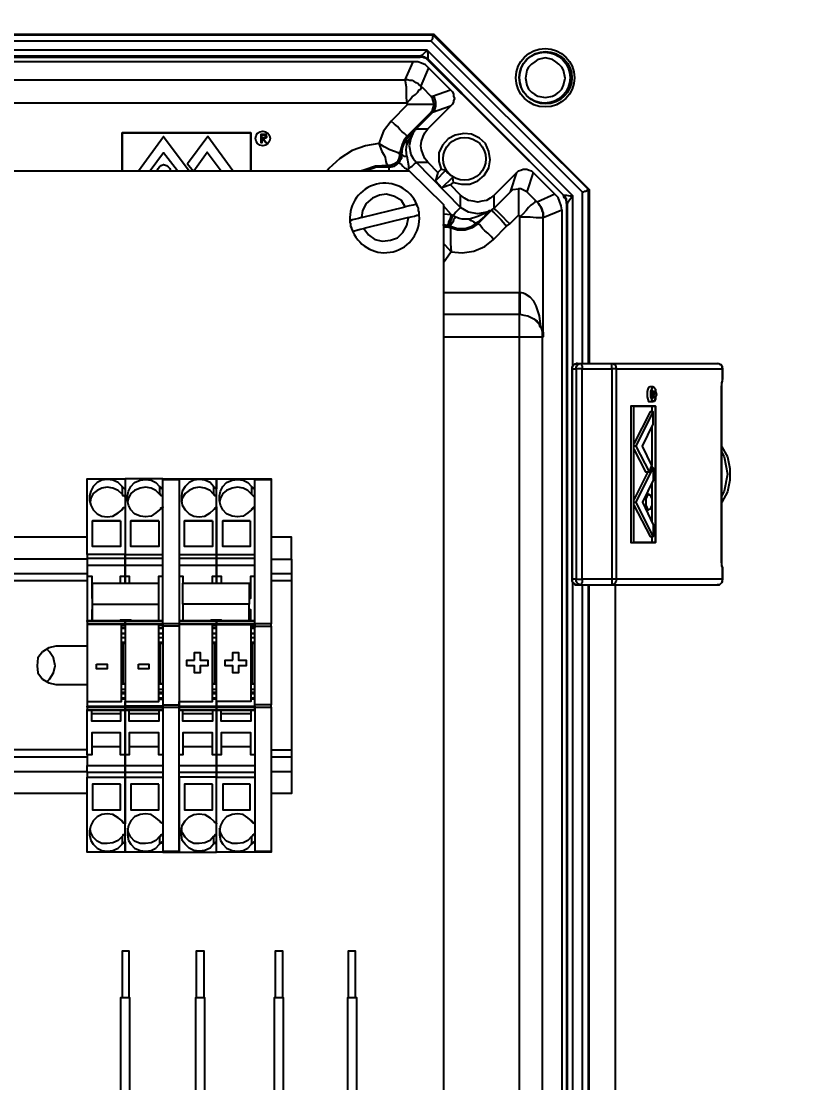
# Model space of a CAD drawing. Header units: feet. Extents: x -159 to 1687, y 0 to 1556.
# Drawn here: x 492.46 to 496.64, y 841.27 to 846.89 of the extents above; entities that cross this region are included whole.
import ezdxf
from ezdxf import colors
from ezdxf.entities.mleader import LeaderData, LeaderLine
from ezdxf.math import Vec2, Vec3

# ---------------------------------------------------------------- set-up
doc = ezdxf.new("R2010")
doc.units = ezdxf.units.FT
doc.header["$MEASUREMENT"] = 0
for name, color, linetype in [('9417_1-3$0$M25-UNISTRUT', 94, 'Continuous'), ('G-ANNO-TEXT', 1, 'Continuous'), ('PDF_Geometry', 7, 'Continuous')]:
    doc.layers.add(name, color=color, linetype=linetype)
doc.styles.add('NEI-A', font='arial.ttf')

# ---------------------------------------------------------------- blocks, each defined once
blk = doc.blocks.new('SITE DATA CONTROLLER')
at = {"layer": 'PDF_Geometry', "lineweight": 25}
for points in [[(2.2217, 0.8667), (2.2217, 1.0525), (2.0558, 1.2175), (0.3067, 1.2175), (0.3058, 1.2183), (0.14, 1.0525)], [(2.0567, 1.2183), (0.3058, 1.2183)], [(2.2225, 1.0525), (2.0567, 1.2183), (2.0558, 1.2175), (2.0558, 1.2167), (2.055, 1.2158), (2.055, 1.215), (2.055, 1.2142), (2.0542, 1.2125), (2.0533, 1.2117), (2.215, 1.05), (2.215, 0.8667)], [(2.215, -0.8658), (2.215, -1.0492), (2.0533, -1.2117), (0.3092, -1.2117), (0.1475, -1.0492), (0.1475, 1.05), (0.3092, 1.2117), (2.0533, 1.2117)], [(2.205, 0.8642), (2.205, 1.0458), (2.0492, 1.2017), (0.3133, 1.2017), (0.1575, 1.0458), (0.1575, -1.045)], [(2.05, 1.1908), (2.0483, 1.1925), (2.0458, 1.1933), (2.0442, 1.1942), (2.0417, 1.1942)], [(0.3367, 1.17), (2.0258, 1.17), (2.0342, 1.1892), (0.3283, 1.1892), (0.3367, 1.17), (0.3342, 1.17), (0.3317, 1.1692), (0.3292, 1.1692), (0.3275, 1.1683), (0.325, 1.1667), (0.3233, 1.1658), (0.3217, 1.1642), (0.32, 1.1633), (0.3117, 1.1825), (0.2883, 1.1592), (0.3075, 1.1525)], [(2.0508, 1.1825), (2.0475, 1.1858), (2.0433, 1.1875), (2.0392, 1.1892), (2.0342, 1.1892)], [(2.055, 1.1525), (2.0742, 1.1592), (2.0508, 1.1825), (2.0425, 1.1633)], [(2.0742, 1.1592), (2.0758, 1.1575), (2.0775, 1.155), (2.0775, 1.1525), (2.0783, 1.15), (2.0775, 1.1475), (2.0775, 1.1458), (2.0758, 1.1433), (2.0742, 1.1417), (2.055, 1.135), (2.0375, 1.1175), (2.0375, 1.1167), (2.0367, 1.1167), (2.0358, 1.1158), (2.0358, 1.115), (2.035, 1.115), (2.035, 1.1142), (2.0342, 1.1142), (2.0333, 1.1125), (2.0308, 1.1083), (2.0275, 1.1008)], [(2.0442, 1.1617), (2.0533, 1.1525)], [(2.0567, 1.1433), (2.055, 1.15), (2.0533, 1.1525), (2.055, 1.1525), (2.0567, 1.1508), (2.0575, 1.1483), (2.0583, 1.1458), (2.0583, 1.1433), (2.0583, 1.1417), (2.0575, 1.1392), (2.0567, 1.1367), (2.055, 1.135), (2.0533, 1.135), (2.055, 1.1375), (2.0567, 1.1433), (2.0525, 1.1433), (2.0475, 1.1433), (2.0417, 1.1433), (2.035, 1.1433), (2.0283, 1.1433), (2.0275, 1.145), (0.335, 1.145)], [(2.0283, 1.1433), (2.0108, 1.1258)], [(2.0375, 1.1175), (2.05, 1.1175), (2.0742, 1.1417)], [(2.0533, 1.135), (2.0275, 1.1092), (2.0275, 1.11), (2.0267, 1.1108), (2.025, 1.1125), (2.0225, 1.1142), (2.02, 1.1167), (2.0175, 1.12), (2.0142, 1.1225), (2.0108, 1.1258), (2.0025, 1.115), (1.9975, 1.1017), (2.0008, 1.0933), (2.0033, 1.0892), (2.0042, 1.0867), (2.005, 1.0825), (2.0058, 1.08), (2.0067, 1.0783), (2.0075, 1.0783), (2.01, 1.0783), (2.0125, 1.0792), (2.0142, 1.08), (2.0167, 1.0817), (2.0183, 1.0833), (2.0192, 1.0858), (2.02, 1.0883), (2.02, 1.0908), (2.02, 1.0883), (2.0192, 1.0858), (2.0183, 1.0833), (2.0167, 1.0817), (2.0142, 1.08), (2.0125, 1.0792), (2.01, 1.0783), (2.0075, 1.0783), (1.9942, 1.0775), (1.9817, 1.0733), (1.9792, 1.0725)], [(1.7233, 1.0725), (1.7233, 1.1133), (1.7233, 1.0725)], [(2.0358, 1.1158), (2.0292, 1.1092), (2.0275, 1.1092), (2.0242, 1.105), (2.0225, 1.1008), (2.02, 1.0917), (2.0192, 1.0917), (2.0183, 1.0917)], [(2.035, 1.115), (2.0317, 1.1075), (2.03, 1.0992), (2.0317, 1.09), (2.0342, 1.0858), (2.0375, 1.0817), (2.05, 1.0817), (2.0608, 1.0708), (2.0642, 1.0742), (2.0692, 1.0733), (2.0583, 1.0617)], [(2.05, 1.0817), (2.0467, 1.0858), (2.045, 1.09), (2.0433, 1.095), (2.0425, 1.0992), (2.0433, 1.1042), (2.045, 1.1092), (2.0467, 1.1133), (2.05, 1.1175)], [(2.0775, 1.06), (2.0858, 1.0583), (2.095, 1.0583), (2.1033, 1.0617), (2.11, 1.0675), (2.115, 1.0758), (2.1167, 1.0842), (2.115, 1.0933), (2.1117, 1.1017), (2.105, 1.1075), (2.0967, 1.1117), (2.0883, 1.1125), (2.0792, 1.1108), (2.0717, 1.1067), (2.0658, 1.1), (2.0617, 1.0917), (2.0617, 1.0825), (2.0642, 1.0742)], [(1.7408, 1.0725), (1.7675, 1.1092), (1.795, 1.0725)], [(1.8417, 1.0725), (1.815, 1.1092), (1.7933, 1.08), (1.7992, 1.0725)], [(2.02, 1.0908), (2.0183, 1.0917), (2.0142, 1.0933), (2.0092, 1.095), (2.0033, 1.0983), (1.9975, 1.1017), (1.9833, 1.0992), (1.9692, 1.0942), (1.9558, 1.0858), (1.9442, 1.075), (1.9425, 1.0725)], [(2.0275, 1.0883), (2.0267, 1.095), (2.0275, 1.1008), (2.0275, 1.1025), (2.0275, 1.1033), (2.0275, 1.105), (2.0275, 1.1058), (2.0275, 1.1067), (2.0283, 1.1075), (2.0283, 1.1083), (2.0292, 1.1092), (2.0267, 1.1058), (2.0242, 1.1017), (2.0225, 1.0967), (2.0217, 1.09), (2.0217, 1.0875), (2.0217, 1.0858), (2.02, 1.0833), (2.0192, 1.0817)], [(1.7825, 1.0725), (1.7675, 1.0917), (1.7533, 1.0725)], [(1.8, 1.0725), (1.8142, 1.0925), (1.8292, 1.0725)], [(2.02, 1.0917), (2.02, 1.0908), (2.0217, 1.09), (2.0225, 1.09), (2.0225, 1.0892), (2.0233, 1.0892), (2.0242, 1.0883), (2.025, 1.0883), (2.0258, 1.0883), (2.0275, 1.0883), (2.0292, 1.0783), (2.0292, 1.0758), (2.0292, 1.0742), (2.0283, 1.0733), (2.0292, 1.0725)], [(2.02, 1.0908), (2.02, 1.0908)], [(1.7608, 1.0725), (1.7617, 1.075), (1.7633, 1.0767), (1.765, 1.0783), (1.7675, 1.0792), (1.7708, 1.0783), (1.7725, 1.0767), (1.7742, 1.075), (1.775, 1.0725)], [(2.0075, 1.0783), (2.0083, 1.0767), (2.0108, 1.0767), (2.0142, 1.0775), (2.0167, 1.0792), (2.0192, 1.0817), (2.0192, 1.0808), (2.02, 1.0808), (2.0208, 1.08), (2.0217, 1.0792), (2.0233, 1.0775), (2.025, 1.0758), (2.0267, 1.075), (2.0283, 1.0733), (2.03, 1.075), (2.0317, 1.0767), (2.0333, 1.0775), (2.035, 1.0792), (2.0358, 1.08), (2.0367, 1.0808), (2.0375, 1.0817), (2.085, 1.0333), (2.085, 1.0467), (2.0742, 1.0575), (2.0775, 1.06), (2.0767, 1.0658)], [(2.0075, 1.0783), (2.0075, 1.0783)], [(2.0667, -0.5592), (2.0667, -1.0358), (2.03, -1.0717), (0.3325, -1.0717), (0.2967, -1.0358), (0.2967, 1.0367), (0.3325, 1.0725), (2.03, 1.0725), (2.0667, 1.0367), (2.0667, -0.16)], [(1.9817, 1.0725), (1.9833, 1.0725), (1.995, 1.0767), (2.0083, 1.0767), (2.0083, 1.0758), (2.0083, 1.075), (2.0083, 1.0733), (2.0075, 1.0725)], [(2.0283, 1.0733), (2.0275, 1.0725)], [(2.0283, 1.0733), (2.0283, 1.0733)], [(2.0608, 1.0708), (2.0583, 1.0617), (2.065, 1.0542), (2.0767, 1.0658), (2.0758, 1.0667), (2.0742, 1.0675), (2.0733, 1.0683), (2.0725, 1.0692), (2.0717, 1.07), (2.0708, 1.0708), (2.07, 1.0717), (2.0692, 1.0733)], [(2.1158, 1.03), (2.1108, 1.0242), (2.1033, 1.0175), (2.1033, 1.0158), (2.1183, 1.0308), (2.1208, 1.0325), (2.1383, 1.05), (2.145, 1.0708)], [(2.1383, 1.05), (2.1408, 1.0525), (2.1467, 1.0533), (2.1467, 1.0492), (2.1467, 1.0442), (2.1467, 1.0383), (2.1467, 1.0317), (2.1467, 1.025), (2.1375, 1.0158), (2.1342, 1.0192), (2.1308, 1.0225), (2.1283, 1.025), (2.1258, 1.0275), (2.1233, 1.03), (2.1217, 1.0317), (2.1208, 1.0325), (2.1208, 1.0467), (2.145, 1.0708), (2.1467, 1.0725), (2.1492, 1.0733), (2.1517, 1.0742), (2.1542, 1.0742), (2.1558, 1.0742), (2.1583, 1.0733), (2.1608, 1.0725), (2.1625, 1.0708), (2.1858, 1.0475), (2.1667, 1.0392), (2.1683, 1.0375), (2.1692, 1.0358), (2.1708, 1.0342), (2.1717, 1.0317), (2.1725, 1.0292), (2.1733, 1.0275), (2.1733, 1.025), (2.1733, 1.0225)], [(2.1625, 1.0708), (2.1558, 1.05), (2.1492, 1.0533), (2.1467, 1.0533)], [(2.0742, 1.0575), (2.065, 1.0542)], [(2.0292, 1.0225), (1.9817, 1.0108), (1.9867, 1.0042), (1.9933, 0.9992), (2.0017, 0.9975), (2.01, 0.9983), (2.0175, 1.0008), (2.0233, 1.0067), (2.0275, 1.0142), (2.0292, 1.0225), (2.0317, 1.0233), (2.0358, 1.0242), (2.0383, 1.025), (2.04, 1.025), (2.0408, 1.025), (2.0408, 1.0267), (2.0408, 1.0283), (2.04, 1.03), (2.04, 1.0317), (2.04, 1.0325), (2.0392, 1.0342), (2.0383, 1.0358), (2.0383, 1.0367), (2.0367, 1.0367), (2.0342, 1.0358), (2.03, 1.035), (2.0258, 1.0342), (2.0217, 1.0408), (2.0142, 1.045), (2.0058, 1.0475), (1.9983, 1.0467), (1.9908, 1.0433), (1.9842, 1.0375), (1.98, 1.03), (1.9792, 1.0225), (2.0258, 1.0342)], [(2.1208, 1.0467), (2.1167, 1.0433), (2.1125, 1.0408), (2.1075, 1.04), (2.1033, 1.0392), (2.0983, 1.04), (2.0933, 1.0408), (2.0892, 1.0433), (2.085, 1.0467)], [(2.1558, 1.05), (2.165, 1.0408)], [(2.1933, 1.0308), (2.1925, 1.035), (2.1908, 1.04), (2.1892, 1.0442), (2.1858, 1.0475)], [(2.195, 1.0467), (2.195, 1.0467)], [(2.1983, 1.0375), (2.1983, 1.04), (2.1975, 1.0425), (2.1958, 1.0442), (2.195, 1.0467), (2.1958, 1.0467), (2.1967, 1.0467), (2.1983, 1.0467), (2.2017, 1.0458), (2.205, 1.0458), (2.2025, 1.0425), (2.2008, 1.04), (2.2, 1.0392), (2.1992, 1.0383), (2.1992, 1.0375), (2.1992, 1.0392), (2.1983, 1.04), (2.1983, 1.0417), (2.1983, 1.0425), (2.1975, 1.0433), (2.1967, 1.045), (2.1958, 1.0458), (2.195, 1.0467)], [(2.215, 1.05), (2.2167, 1.05), (2.2175, 1.0508), (2.2192, 1.0508), (2.22, 1.0517), (2.2208, 1.0517), (2.2208, 1.0525), (2.2217, 1.0525), (2.2225, 1.0525), (2.2225, 0.8667)], [(2.0667, 1.0142), (2.0667, 1.015), (2.0717, 1.0142), (2.0717, 1.015), (2.0725, 1.0167), (2.0725, 1.0175), (2.0733, 1.02), (2.0742, 1.0217), (2.075, 1.0242), (2.075, 1.0258), (2.0667, 1.035)], [(2.1125, 1.0283), (2.1033, 1.0267), (2.0933, 1.0283), (2.0892, 1.0308), (2.085, 1.0333), (2.0842, 1.0325), (2.0825, 1.0308), (2.0817, 1.03), (2.08, 1.0283), (2.0783, 1.0267), (2.0767, 1.025), (2.0758, 1.0233), (2.075, 1.0208), (2.0742, 1.0192), (2.0742, 1.0175), (2.0733, 1.0158), (2.0733, 1.015), (2.0725, 1.0142), (2.0742, 1.0133), (2.0742, 1.0117)], [(1.9792, 1.0225), (1.9758, 1.0217), (1.9725, 1.0208), (1.9692, 1.02), (1.9675, 1.0192), (1.9667, 1.0192), (1.9667, 1.0175), (1.9675, 1.0167), (1.9675, 1.015), (1.9675, 1.0133), (1.9683, 1.0117), (1.9683, 1.0108), (1.9692, 1.0092), (1.97, 1.0075), (1.9717, 1.0083), (1.9742, 1.0092), (1.9775, 1.01), (1.9817, 1.0108)], [(2.0667, 1.0267), (2.075, 1.0258), (2.0767, 1.025), (2.0792, 1.0233)], [(2.0933, 1.0208), (2.09, 1.0208), (2.0867, 1.0208), (2.0833, 1.0217), (2.0792, 1.0233), (2.0783, 1.0217), (2.0775, 1.02), (2.0767, 1.0175), (2.0758, 1.0167), (2.075, 1.015), (2.0742, 1.0142), (2.0742, 1.0133), (2.0817, 1.0108), (2.09, 1.0108), (2.0975, 1.0133), (2.1033, 1.0175), (2.1017, 1.0167), (2.1008, 1.0167), (2.0992, 1.0175), (2.0983, 1.0183), (2.0967, 1.0192), (2.095, 1.02), (2.0933, 1.0208), (2.1033, 1.0242), (2.1117, 1.0275), (2.1125, 1.0283), (2.1142, 1.0292), (2.115, 1.0292), (2.1158, 1.03), (2.1167, 1.03), (2.1175, 1.03), (2.1183, 1.0308), (2.1192, 1.0292), (2.1208, 1.0275), (2.1233, 1.025), (2.1283, 1.02), (2.1325, 1.015), (2.1333, 1.0133), (2.1342, 1.0133), (2.1375, 1.0158)], [(2.1183, 1.0308), (2.1183, 1.0308)], [(2.1475, 0.9425), (2.1483, 0.9425), (2.1483, 1.0233), (2.1467, 1.025)], [(2.1733, 1.0225), (2.1733, 1.0225)], [(2.0717, 1.0142), (2.0725, 1.0142)], [(2.0742, 1.0117), (2.0742, 1.0117)], [(2.12, 0.9992), (2.1342, 1.0133)], [(2.0667, 0.995), (2.0683, 0.9933), (2.075, 0.9858), (2.0667, 0.9742)], [(2.0667, 0.9425), (2.1475, 0.9425), (2.1475, 0.9383), (2.1475, 0.9342), (2.1475, 0.9308), (2.1475, 0.9275), (2.1475, 0.9242), (2.1475, 0.9225), (2.1475, 0.92), (2.1475, 0.9192), (2.1475, 0.9175), (2.1475, 0.9158), (2.1475, 0.9133), (2.1475, 0.91), (2.1475, 0.9067), (2.1475, 0.9033), (2.1475, 0.8992), (2.1475, 0.895), (2.1525, 0.895), (2.1575, 0.895), (2.1617, 0.895), (2.165, 0.895), (2.1683, 0.895), (2.1708, 0.895), (2.1725, 0.895), (2.1725, 0.8975), (2.1725, 0.9), (2.1717, 0.9033), (2.17, 0.9058), (2.1692, 0.9083), (2.1675, 0.91), (2.165, 0.9125), (2.1633, 0.9142), (2.1667, 0.9117), (2.1683, 0.91), (2.1708, 0.9058), (2.1725, 0.9025), (2.1733, 0.8992), (2.1733, 0.895)], [(2.1708, 0.9058), (2.1692, 0.9175), (2.1658, 0.9283), (2.1633, 0.9333), (2.1592, 0.9375), (2.1542, 0.9408), (2.1517, 0.9417), (2.1483, 0.9425), (2.1483, 0.9383), (2.1483, 0.9342), (2.1483, 0.9308), (2.1483, 0.9275), (2.1483, 0.9242), (2.1483, 0.9225), (2.1483, 0.92), (2.1483, 0.9192)], [(2.0667, 0.9192), (2.1475, 0.9192), (2.1483, 0.9192), (2.1525, 0.9183), (2.1567, 0.9175), (2.1633, 0.9142)], [(2.0667, 0.895), (2.1475, 0.895), (2.1475, -0.16)], [(2.2042, 0.8608), (2.2042, 0.8617), (2.2042, 0.8625), (2.205, 0.8642), (2.2058, 0.865), (2.2067, 0.8658), (2.2075, 0.8658), (2.2092, 0.8667), (2.21, 0.8667), (2.2083, 0.8667), (2.2075, 0.8658), (2.2067, 0.8658), (2.2058, 0.865), (2.205, 0.8642), (2.2042, 0.8625), (2.2042, 0.8617), (2.2042, 0.8608), (2.2042, 0.6358), (2.2042, 0.6342), (2.2042, 0.6333), (2.205, 0.6325), (2.2058, 0.6317), (2.2067, 0.6308), (2.2075, 0.63), (2.2083, 0.63), (2.21, 0.63), (2.2092, 0.63), (2.2075, 0.63), (2.2067, 0.6308), (2.2058, 0.6317), (2.205, 0.6325), (2.2042, 0.6333), (2.2042, 0.6342), (2.2042, 0.6358)], [(2.2083, 0.8608), (2.2083, 0.8617), (2.2083, 0.8625), (2.2092, 0.8642), (2.21, 0.865), (2.2108, 0.8658), (2.2117, 0.8658), (2.2125, 0.8667), (2.2142, 0.8667)], [(2.21, 0.8667), (2.2142, 0.8667), (2.2458, 0.8667), (2.3592, 0.8667)], [(2.2142, 0.8667), (2.2142, 0.8658), (2.2142, 0.865), (2.215, 0.8642), (2.215, 0.8625), (2.215, 0.8617), (2.215, 0.8608)], [(2.365, 0.6358), (2.3642, 0.6333), (2.3642, 0.6325), (2.3633, 0.6317), (2.3617, 0.63), (2.3608, 0.63), (2.3592, 0.63), (2.3617, 0.63), (2.3633, 0.6317), (2.3642, 0.6325), (2.365, 0.6333), (2.365, 0.6342), (2.365, 0.6358), (2.365, 0.6458), (2.365, 0.6358), (2.2517, 0.6358), (2.2508, 0.6358), (2.25, 0.6358), (2.2492, 0.6358), (2.2483, 0.6358), (2.2475, 0.6358), (2.2467, 0.6358), (2.2467, 0.6342), (2.2467, 0.6333), (2.2467, 0.6325), (2.2467, 0.6317), (2.2467, 0.6308), (2.2467, 0.63), (2.2458, 0.63), (2.2475, 0.63), (2.2483, 0.63), (2.2492, 0.6308), (2.25, 0.6317), (2.2508, 0.6325), (2.2508, 0.6333), (2.2517, 0.6342), (2.2517, 0.6358), (2.2517, 0.8608), (2.365, 0.8608), (2.365, 0.85), (2.365, 0.8608), (2.365, 0.8617), (2.365, 0.8633), (2.3642, 0.8642), (2.3633, 0.865), (2.3617, 0.8658), (2.3592, 0.8667), (2.3608, 0.8667), (2.3617, 0.8658), (2.3633, 0.865), (2.3642, 0.8642), (2.3642, 0.8625), (2.365, 0.8608)], [(2.2042, 0.8608), (2.2042, 0.8608)], [(2.215, 0.8608), (2.2133, 0.8608), (2.2125, 0.8608), (2.2117, 0.8608), (2.21, 0.8608), (2.2092, 0.8608), (2.2083, 0.8608)], [(2.365, 0.8608), (2.365, 0.8608)], [(2.2908, 0.8417), (2.2875, 0.8417), (2.2858, 0.8408), (2.285, 0.8392), (2.2842, 0.8367), (2.2842, 0.8333), (2.2842, 0.8308), (2.285, 0.8283), (2.2858, 0.8258), (2.2875, 0.8258), (2.2908, 0.8258)], [(2.365, 0.6492), (2.365, 0.6475), (2.365, 0.6458), (2.365, 0.6467), (2.365, 0.6475), (2.365, 0.6483), (2.3642, 0.65), (2.3642, 0.6508), (2.3642, 0.6525), (2.3642, 0.6542), (2.3642, 0.8417), (2.3642, 0.8433), (2.3642, 0.845), (2.3642, 0.8467), (2.365, 0.8475), (2.365, 0.8483), (2.365, 0.85), (2.3642, 0.8467), (2.3633, 0.8417), (2.3633, 0.6542), (2.3642, 0.6542)], [(2.3633, 0.8417), (2.3642, 0.8417)], [(2.365, 0.8483), (2.365, 0.8492), (2.365, 0.85)], [(2.365, 0.85), (2.365, 0.85)], [(2.2892, 0.8333), (2.2892, 0.8342), (2.29, 0.835), (2.2908, 0.835), (2.2908, 0.8342), (2.2908, 0.8333), (2.2908, 0.8308), (2.2892, 0.8308), (2.2892, 0.8333), (2.2908, 0.8333), (2.2925, 0.8367), (2.2925, 0.835), (2.2908, 0.8317), (2.2908, 0.8308), (2.2925, 0.8308), (2.2925, 0.83), (2.2892, 0.83), (2.2892, 0.8325), (2.2883, 0.8325)], [(2.2883, 0.8358), (2.29, 0.8358), (2.2892, 0.8358), (2.2892, 0.835), (2.2892, 0.8342), (2.2883, 0.8342)], [(2.2892, 0.83), (2.2883, 0.83)], [(2.29, 0.8367), (2.2892, 0.8392)], [(2.2925, 0.8367), (2.2892, 0.8367), (2.2892, 0.8358)], [(2.2892, 0.8325), (2.2892, 0.8333), (2.2892, 0.8342)], [(2.2892, 0.8275), (2.2892, 0.8283), (2.29, 0.83)], [(2.29, 0.8358), (2.2908, 0.8358), (2.2908, 0.835), (2.2908, 0.8342), (2.2908, 0.8333)], [(2.27, 0.675), (2.2933, 0.675), (2.2933, 0.8208), (2.27, 0.8208)], [(2.2892, 0.8208), (2.2892, 0.815)], [(2.2725, 0.7783), (2.2908, 0.815), (2.2875, 0.815), (2.27, 0.7808)], [(2.2892, 0.7992), (2.2892, 0.7575), (2.2792, 0.7783), (2.2908, 0.8017), (2.2908, 0.815)], [(2.27, 0.775), (2.2825, 0.7508), (2.2867, 0.7508), (2.2725, 0.7783), (2.27, 0.7783)], [(2.3642, 0.7775), (2.37, 0.7667), (2.3725, 0.7542), (2.3725, 0.7417), (2.37, 0.7292), (2.3642, 0.7183)], [(2.3642, 0.7717), (2.3667, 0.7667), (2.37, 0.7483), (2.3667, 0.73), (2.3642, 0.725)], [(2.27, 0.715), (2.2875, 0.6817), (2.2908, 0.6817), (2.2725, 0.7183), (2.2908, 0.755), (2.2908, 0.7417), (2.2792, 0.7183), (2.2908, 0.6942), (2.2908, 0.6817)], [(2.285, 0.7508), (2.27, 0.7208)], [(2.2867, 0.7508), (2.2892, 0.7575)], [(2.2908, 0.755), (2.2883, 0.755)], [(2.2892, 0.7567), (2.2892, 0.755)], [(1.6858, 0.6625), (1.6858, 0.7433), (1.7267, 0.7433), (1.7267, 0.6625), (1.7667, 0.6625), (1.7667, 0.7133), (1.7667, 0.7125), (1.7658, 0.7125), (1.765, 0.7117), (1.7642, 0.7117), (1.7642, 0.7108), (1.7633, 0.71), (1.7592, 0.7067), (1.7542, 0.7033), (1.7483, 0.7025), (1.7425, 0.7033), (1.7367, 0.7058), (1.7325, 0.71), (1.73, 0.715), (1.7292, 0.72), (1.7292, 0.725), (1.73, 0.73), (1.7325, 0.735), (1.7367, 0.7392), (1.7425, 0.7417), (1.7483, 0.7425), (1.7542, 0.7417), (1.7592, 0.7392), (1.7633, 0.735), (1.7642, 0.7342), (1.7642, 0.7333), (1.765, 0.7333), (1.7658, 0.7333), (1.7658, 0.7325), (1.7667, 0.7325), (1.7667, 0.7433), (1.7267, 0.7433), (1.7267, 0.7325), (1.7258, 0.7325), (1.725, 0.7333), (1.7242, 0.7333), (1.7242, 0.7342), (1.7233, 0.7342), (1.7233, 0.735), (1.7192, 0.7392), (1.7133, 0.7417), (1.7075, 0.7425), (1.7017, 0.7417), (1.6967, 0.7392), (1.6925, 0.735), (1.69, 0.73), (1.6883, 0.725), (1.6883, 0.72), (1.69, 0.715), (1.6925, 0.71), (1.6967, 0.7058), (1.7017, 0.7033), (1.7075, 0.7025), (1.7133, 0.7033), (1.7192, 0.7067), (1.7233, 0.71), (1.7233, 0.7108), (1.7242, 0.7108), (1.7242, 0.7117), (1.725, 0.7125), (1.7258, 0.7125), (1.7267, 0.7133), (1.7267, 0.6625), (1.7267, 0.6617), (1.7267, 0.6608), (1.7267, 0.66), (1.7267, 0.6592), (1.7267, 0.6583), (1.7267, 0.6592), (1.7267, 0.66), (1.7267, 0.6608), (1.7267, 0.6617), (1.7267, 0.6625), (1.6858, 0.6625), (1.6858, 0.6617), (1.6858, 0.6608), (1.6858, 0.66), (1.6858, 0.6592), (1.6858, 0.6583), (1.7267, 0.6583), (1.7667, 0.6583)], [(1.7667, 0.7433), (1.7842, 0.7433), (1.8242, 0.7433), (1.8242, 0.7325), (1.8233, 0.7325), (1.8233, 0.7333), (1.8225, 0.7333), (1.8217, 0.7342), (1.8208, 0.735), (1.8175, 0.7392), (1.8117, 0.7417), (1.8058, 0.7425), (1.8, 0.7417), (1.795, 0.7392), (1.7908, 0.735), (1.7875, 0.73), (1.7867, 0.725), (1.7867, 0.72), (1.7875, 0.715), (1.7908, 0.71), (1.795, 0.7058), (1.8, 0.7033), (1.8058, 0.7025), (1.8117, 0.7033), (1.8175, 0.7067), (1.8208, 0.71), (1.8217, 0.7108), (1.8225, 0.7117), (1.8233, 0.7125), (1.8242, 0.7125), (1.8242, 0.7133), (1.8242, 0.6625), (1.865, 0.6625), (1.865, 0.7133), (1.8642, 0.7125), (1.8633, 0.7125), (1.8633, 0.7117), (1.8625, 0.7117), (1.8625, 0.7108), (1.8617, 0.7108), (1.8617, 0.71), (1.8575, 0.7067), (1.8525, 0.7033), (1.8467, 0.7025), (1.8408, 0.7033), (1.835, 0.7058), (1.8308, 0.71), (1.8283, 0.715), (1.8275, 0.72), (1.8275, 0.725), (1.8283, 0.73), (1.8308, 0.735), (1.835, 0.7392), (1.8408, 0.7417), (1.8467, 0.7425), (1.8525, 0.7417), (1.8575, 0.7392), (1.8617, 0.735), (1.8617, 0.7342), (1.8625, 0.7342), (1.8625, 0.7333), (1.8633, 0.7333), (1.8642, 0.7325), (1.865, 0.7325), (1.865, 0.7433)], [(1.7667, 0.5883), (1.7667, 0.7425), (1.7842, 0.7425), (1.7842, 0.5883), (1.8242, 0.5883), (1.865, 0.5883), (1.865, 0.5867)], [(1.7842, 0.7433), (1.7842, 0.6625), (1.8242, 0.6625), (1.8242, 0.7433), (1.865, 0.7433), (1.8825, 0.7433), (1.8825, 0.7425)], [(1.865, 0.5883), (1.865, 0.7425), (1.8825, 0.7425), (1.8825, 0.5883)], [(2.2892, 0.7392), (2.2892, 0.6975)], [(1.7267, 0.7242), (1.7258, 0.7242), (1.7258, 0.725), (1.725, 0.725), (1.7242, 0.725), (1.7242, 0.7258), (1.7233, 0.7267), (1.7192, 0.7308), (1.7133, 0.7333), (1.7075, 0.7342), (1.7017, 0.7333), (1.6967, 0.7308), (1.6925, 0.7275), (1.69, 0.7225), (1.6892, 0.7183)], [(1.7233, 0.735), (1.7233, 0.7267)], [(1.7667, 0.7242), (1.7658, 0.725), (1.765, 0.725), (1.7642, 0.7258), (1.7642, 0.7267), (1.7633, 0.7267), (1.7592, 0.7308), (1.7542, 0.7333), (1.7483, 0.7342), (1.7425, 0.7333), (1.7367, 0.7308), (1.7325, 0.7275), (1.73, 0.7225), (1.7292, 0.7183)], [(1.7633, 0.735), (1.7633, 0.7267)], [(1.8242, 0.7242), (1.8233, 0.725), (1.8225, 0.725), (1.8225, 0.7258), (1.8217, 0.7258), (1.8217, 0.7267), (1.8208, 0.7267), (1.8175, 0.7308), (1.8117, 0.7333), (1.8058, 0.7342), (1.8, 0.7333), (1.795, 0.7308), (1.7908, 0.7275), (1.7875, 0.7225), (1.7867, 0.7183)], [(1.8208, 0.735), (1.8208, 0.7267)], [(1.865, 0.7242), (1.8642, 0.7242), (1.8642, 0.725), (1.8633, 0.725), (1.8625, 0.7258), (1.8617, 0.7267), (1.8575, 0.7308), (1.8525, 0.7333), (1.8467, 0.7342), (1.8408, 0.7333), (1.835, 0.7308), (1.8308, 0.7275), (1.8283, 0.7225), (1.8275, 0.7183)], [(1.8617, 0.735), (1.8617, 0.7267)], [(2.2858, 0.7267), (2.2833, 0.7267)], [(2.27, 0.7183), (2.2725, 0.7183)], [(2.2792, 0.7183), (2.2792, 0.7175)], [(2.2833, 0.71), (2.2858, 0.71)], [(1.7217, 0.6983), (1.6917, 0.6983)], [(1.7625, 0.6983), (1.7325, 0.6983)], [(1.82, 0.6983), (1.79, 0.6983)], [(1.86, 0.6983), (1.8308, 0.6983)], [(2.2892, 0.6817), (2.2892, 0.675)], [(1.6858, 0.6808), (1.6075, 0.6808)], [(1.9042, 0.6575), (1.9042, 0.6808), (1.8825, 0.6808)], [(1.6858, 0.6583), (1.6858, 0.6508), (1.7267, 0.6508), (1.7267, 0.6392), (1.7308, 0.6392), (1.7308, 0.6317)], [(1.7217, 0.6317), (1.7217, 0.6392), (1.7267, 0.6392), (1.7267, 0.6317), (1.7267, 0.6392), (1.7267, 0.6508), (1.7267, 0.6583), (1.7267, 0.6508), (1.7667, 0.6508)], [(1.7842, 0.6583), (1.8242, 0.6583), (1.865, 0.6583)], [(1.82, 0.6317), (1.82, 0.6392), (1.8242, 0.6392), (1.8242, 0.6317), (1.8242, 0.6392), (1.8242, 0.6508), (1.8242, 0.6583), (1.8242, 0.6508), (1.865, 0.6508)], [(1.6858, 0.6575), (1.6075, 0.6575)], [(1.6858, 0.6508), (1.6858, 0.6392), (1.6908, 0.6392), (1.6908, 0.6158), (1.6917, 0.6158)], [(1.7842, 0.6508), (1.8242, 0.6508), (1.8242, 0.6392), (1.8292, 0.6392), (1.8292, 0.6317)], [(1.8825, 0.6575), (1.9042, 0.6575), (1.9042, 0.6542), (1.9042, 0.6517), (1.9042, 0.6492), (1.9042, 0.6467), (1.9042, 0.6442), (1.9042, 0.6433), (1.9042, 0.6425), (1.9042, 0.6417), (1.9042, 0.6408), (1.9042, 0.6392), (1.9042, 0.6383), (1.9042, 0.6367), (1.9042, 0.6358), (1.9042, 0.6342), (1.8825, 0.6342)], [(2.3633, 0.6542), (2.3642, 0.65), (2.365, 0.6458)], [(1.6858, 0.6417), (1.6075, 0.6417)], [(1.6858, 0.6392), (1.6858, 0.5917)], [(1.6917, 0.5917), (1.6917, 0.6092), (1.7625, 0.6092), (1.7625, 0.6317), (1.7625, 0.6392), (1.7667, 0.6392)], [(1.7842, 0.6392), (1.7883, 0.6392), (1.7883, 0.6317)], [(1.8592, 0.6158), (1.8608, 0.6158), (1.8608, 0.6392), (1.865, 0.6392)], [(1.9042, 0.6417), (1.8825, 0.6417)], [(2.2042, 0.6358), (2.2042, 0.6358)], [(2.365, 0.6458), (2.365, 0.6458)], [(2.365, 0.6358), (2.365, 0.6358)], [(1.6858, 0.6342), (1.6075, 0.6342)], [(1.6917, 0.6308), (1.6908, 0.6308)], [(1.6917, 0.6092), (1.6917, 0.6317), (1.7625, 0.6317)], [(1.7883, 0.6092), (1.7883, 0.6317), (1.8592, 0.6317), (1.8592, 0.6092)], [(1.8608, 0.6308), (1.8592, 0.6308)], [(1.9042, 0.6342), (1.9042, 0.4533)], [(2.205, -0.6317), (2.205, 0.6317)], [(2.21, 0.63), (2.2142, 0.63), (2.2458, 0.63), (2.3592, 0.63)], [(2.215, 0.63), (2.215, -0.6292)], [(2.2217, -0.6292), (2.2217, 0.63)], [(2.2225, -0.6292), (2.2225, 0.63)], [(2.25, 0.63), (2.25, -0.6292)], [(1.6917, 0.6033), (1.6908, 0.6033), (1.6908, 0.5917)], [(1.7625, 0.5917), (1.7625, 0.6092)], [(1.8592, 0.5917), (1.8592, 0.6092), (1.7883, 0.6092), (1.7883, 0.5917)], [(1.8608, 0.5917), (1.8608, 0.6033), (1.8592, 0.6033)], [(1.7842, 0.5917), (1.8242, 0.5917), (1.8242, 0.5908), (1.7842, 0.5908), (1.7842, 0.59), (1.7842, 0.5892), (1.7842, 0.5883), (1.7667, 0.5883), (1.7667, 0.5892), (1.7667, 0.59), (1.7667, 0.5908), (1.7267, 0.5908), (1.6858, 0.5908), (1.6858, 0.59), (1.6858, 0.5892), (1.6858, 0.5883), (1.7267, 0.5883), (1.7667, 0.5883), (1.7667, 0.5867)], [(1.6858, 0.5908), (1.6858, 0.5917), (1.7267, 0.5917), (1.7267, 0.5908), (1.7267, 0.5917), (1.7667, 0.5917)], [(1.6917, 0.595), (1.6908, 0.595)], [(1.7217, 0.5925), (1.7217, 0.5917), (1.7217, 0.5925), (1.7325, 0.5925), (1.7325, 0.5917)], [(1.7308, 0.5925), (1.7308, 0.5917)], [(1.8183, 0.5917), (1.8183, 0.5925), (1.8292, 0.5925), (1.8292, 0.5917), (1.8292, 0.5925)], [(1.82, 0.5917), (1.82, 0.5925)], [(1.8825, 0.5858), (1.8825, 0.5867), (1.8825, 0.5875), (1.8825, 0.5883), (1.865, 0.5883), (1.865, 0.5892), (1.865, 0.59), (1.865, 0.5908), (1.8242, 0.5908), (1.8242, 0.59), (1.8242, 0.5892), (1.8242, 0.5883), (1.8242, 0.5892), (1.8242, 0.59), (1.8242, 0.5908), (1.8242, 0.5917), (1.865, 0.5917)], [(1.8608, 0.595), (1.8592, 0.595)], [(1.6858, 0.5883), (1.6858, 0.5875)], [(1.7225, 0.5867), (1.7267, 0.5867)], [(1.7225, 0.5842), (1.7267, 0.5842)], [(1.7267, 0.5833), (1.7225, 0.5833)], [(1.7625, 0.5842), (1.7667, 0.5842), (1.7667, 0.5867), (1.7625, 0.5867)], [(1.7667, 0.5833), (1.7625, 0.5833)], [(1.7667, 0.4992), (1.7842, 0.4992), (1.7842, 0.4983), (1.7842, 0.4975), (1.7842, 0.4967), (1.8242, 0.4967), (1.8242, 0.4975), (1.8242, 0.4983), (1.8242, 0.4992), (1.8242, 0.4983), (1.8242, 0.4975), (1.8242, 0.4967), (1.865, 0.4967), (1.865, 0.4975), (1.865, 0.4983), (1.865, 0.4992), (1.8825, 0.4992), (1.8825, 0.5), (1.8825, 0.5008), (1.8825, 0.5017), (1.865, 0.5017), (1.865, 0.5858), (1.8825, 0.5858), (1.8825, 0.5017)], [(1.7842, 0.5858), (1.7667, 0.5858), (1.7667, 0.5017), (1.7842, 0.5017), (1.7842, 0.505), (1.7842, 0.5)], [(1.7842, 0.5883), (1.7842, 0.5875)], [(1.82, 0.5867), (1.8242, 0.5867)], [(1.82, 0.5842), (1.8242, 0.5842)], [(1.8242, 0.5833), (1.82, 0.5833)], [(1.8608, 0.5867), (1.865, 0.5867), (1.865, 0.5842), (1.8608, 0.5842)], [(1.865, 0.5833), (1.8608, 0.5833)], [(1.7225, 0.5783), (1.7267, 0.5783)], [(1.7267, 0.5775), (1.7225, 0.5775)], [(1.7267, 0.5733), (1.7225, 0.5733)], [(1.7267, 0.5683), (1.7225, 0.5683)], [(1.7225, 0.5675), (1.7242, 0.5675), (1.7242, 0.5242), (1.7225, 0.5242), (1.7267, 0.5242), (1.7242, 0.5242), (1.7242, 0.5675), (1.7267, 0.5675)], [(1.7625, 0.5783), (1.7667, 0.5783)], [(1.7667, 0.5775), (1.7625, 0.5775)], [(1.7667, 0.5733), (1.7625, 0.5733)], [(1.7667, 0.5683), (1.7625, 0.5683)], [(1.7642, 0.5675), (1.7625, 0.5675)], [(1.7642, 0.5242), (1.7642, 0.5675), (1.7667, 0.5675)], [(1.82, 0.5783), (1.8242, 0.5783)], [(1.8242, 0.5775), (1.82, 0.5775)], [(1.8242, 0.5733), (1.82, 0.5733)], [(1.8242, 0.5683), (1.82, 0.5683)], [(1.82, 0.5675), (1.8225, 0.5675), (1.8225, 0.5242), (1.82, 0.5242), (1.8242, 0.5242), (1.8225, 0.5242), (1.8225, 0.5675), (1.8242, 0.5675)], [(1.8608, 0.5783), (1.865, 0.5783)], [(1.865, 0.5775), (1.8608, 0.5775)], [(1.865, 0.5733), (1.8608, 0.5733)], [(1.865, 0.5683), (1.8608, 0.5683)], [(1.8625, 0.5675), (1.8608, 0.5675)], [(1.8625, 0.5242), (1.8625, 0.5675), (1.865, 0.5675)], [(1.6858, 0.5642), (1.6525, 0.5642), (1.645, 0.5625), (1.6383, 0.5583), (1.6333, 0.5517), (1.6325, 0.5433), (1.6333, 0.5358), (1.6383, 0.5292), (1.645, 0.525), (1.6525, 0.5233), (1.6858, 0.5233)], [(1.6425, 0.5258), (1.6458, 0.5292), (1.65, 0.5358), (1.6517, 0.5433), (1.65, 0.5517), (1.6458, 0.5583), (1.6425, 0.5617)], [(1.7225, 0.5183), (1.7267, 0.5183)], [(1.7225, 0.515), (1.7267, 0.515)], [(1.7267, 0.5133), (1.7225, 0.5133)], [(1.7625, 0.5183), (1.7667, 0.5183)], [(1.7625, 0.515), (1.7667, 0.515)], [(1.7667, 0.5133), (1.7625, 0.5133)], [(1.82, 0.5183), (1.8242, 0.5183)], [(1.82, 0.515), (1.8242, 0.515)], [(1.8242, 0.5133), (1.82, 0.5133)], [(1.8608, 0.5183), (1.865, 0.5183)], [(1.8608, 0.515), (1.865, 0.515)], [(1.865, 0.5133), (1.8608, 0.5133)], [(1.7625, 0.5075), (1.7667, 0.5075), (1.7667, 0.5), (1.7267, 0.5), (1.7267, 0.4992), (1.6858, 0.4992), (1.6858, 0.4983), (1.6858, 0.4975), (1.6858, 0.4967)], [(1.6858, 0.505), (1.6858, 0.5), (1.7267, 0.5), (1.7267, 0.505), (1.7267, 0.5), (1.7267, 0.4992), (1.7667, 0.4992), (1.7667, 0.5)], [(1.6858, 0.4992), (1.6858, 0.5)], [(1.7225, 0.5092), (1.7267, 0.5092)], [(1.7267, 0.5075), (1.7225, 0.5075)], [(1.7625, 0.5092), (1.7667, 0.5092)], [(1.82, 0.5092), (1.8242, 0.5092)], [(1.8242, 0.5075), (1.82, 0.5075)], [(1.865, 0.5), (1.865, 0.4992), (1.8242, 0.4992), (1.8242, 0.5), (1.8242, 0.505), (1.8242, 0.5), (1.865, 0.5), (1.865, 0.5075), (1.8608, 0.5075)], [(1.8608, 0.5092), (1.865, 0.5092)], [(1.6858, 0.4483), (1.6858, 0.4958), (1.6858, 0.4967), (1.7267, 0.4967), (1.7267, 0.4975), (1.7267, 0.4983), (1.7267, 0.4992), (1.7267, 0.4983), (1.7267, 0.4975), (1.7267, 0.4967), (1.7667, 0.4967), (1.7667, 0.4975), (1.7667, 0.4983), (1.7667, 0.4992), (1.7667, 0.345), (1.7842, 0.345), (1.7842, 0.4992)], [(1.6858, 0.4958), (1.7267, 0.4958), (1.7267, 0.4483), (1.7217, 0.4483), (1.7217, 0.4717), (1.6908, 0.4717), (1.6908, 0.4483), (1.6858, 0.4483), (1.6858, 0.4367)], [(1.7217, 0.4958), (1.7217, 0.4842), (1.6908, 0.4842), (1.6908, 0.4958)], [(1.6908, 0.4925), (1.7217, 0.4925)], [(1.7667, 0.4483), (1.7625, 0.4483), (1.7625, 0.4717), (1.7308, 0.4717), (1.7308, 0.4483), (1.7267, 0.4483), (1.7267, 0.4367), (1.7267, 0.4483), (1.7267, 0.4958), (1.7667, 0.4958)], [(1.7625, 0.4958), (1.7625, 0.4842), (1.7308, 0.4842), (1.7308, 0.4958)], [(1.7308, 0.4925), (1.7625, 0.4925)], [(1.865, 0.4992), (1.865, 0.345), (1.8825, 0.345), (1.8825, 0.3442), (1.865, 0.3442), (1.8242, 0.3442), (1.8242, 0.4242), (1.7842, 0.4242), (1.7842, 0.3442)], [(1.7842, 0.4958), (1.8242, 0.4958), (1.8242, 0.4483), (1.82, 0.4483), (1.82, 0.4717), (1.7883, 0.4717), (1.7883, 0.4483), (1.7842, 0.4483)], [(1.82, 0.4958), (1.82, 0.4842), (1.7883, 0.4842), (1.7883, 0.4958)], [(1.7883, 0.4925), (1.82, 0.4925)], [(1.865, 0.4483), (1.8608, 0.4483), (1.8608, 0.4717), (1.8292, 0.4717), (1.8292, 0.4483), (1.8242, 0.4483), (1.8242, 0.4367), (1.8242, 0.4483), (1.8242, 0.4958), (1.865, 0.4958)], [(1.8608, 0.4958), (1.8608, 0.4842), (1.8292, 0.4842), (1.8292, 0.4958)], [(1.8292, 0.4925), (1.8608, 0.4925)], [(1.8825, 0.4992), (1.8825, 0.345)], [(1.7217, 0.4567), (1.6908, 0.4567)], [(1.7625, 0.4567), (1.7308, 0.4567)], [(1.82, 0.4567), (1.7883, 0.4567)], [(1.8608, 0.4567), (1.8292, 0.4567)], [(1.6858, 0.4533), (1.6075, 0.4533)], [(1.6858, 0.4458), (1.6075, 0.4458)], [(1.8825, 0.4533), (1.9042, 0.4533), (1.9042, 0.4517), (1.9042, 0.45), (1.9042, 0.4492), (1.9042, 0.4475), (1.9042, 0.4467), (1.9042, 0.4458), (1.9042, 0.445), (1.9042, 0.4442), (1.9042, 0.4425), (1.9042, 0.4408), (1.9042, 0.4383), (1.9042, 0.4358), (1.9042, 0.4325), (1.9042, 0.43), (1.8825, 0.43)], [(1.9042, 0.4458), (1.8825, 0.4458)], [(1.6858, 0.4292), (1.6858, 0.4367), (1.7267, 0.4367), (1.7267, 0.4292), (1.6858, 0.4292), (1.6858, 0.4283), (1.6858, 0.4275), (1.6858, 0.4267), (1.6858, 0.4258), (1.6858, 0.425), (1.6858, 0.4242), (1.7267, 0.4242), (1.7267, 0.3742), (1.7258, 0.375), (1.725, 0.375), (1.7242, 0.3758), (1.7242, 0.3767), (1.7233, 0.3767), (1.7233, 0.3775), (1.7192, 0.3808), (1.7133, 0.3842), (1.7075, 0.385), (1.7017, 0.3842), (1.6967, 0.3817), (1.6925, 0.3775), (1.69, 0.3725), (1.6883, 0.3667), (1.6883, 0.3625), (1.69, 0.3567), (1.6925, 0.3525), (1.6967, 0.3483), (1.7017, 0.3458), (1.7075, 0.345), (1.7133, 0.3458), (1.7192, 0.3483), (1.7233, 0.3525), (1.7233, 0.3533), (1.7242, 0.3533), (1.7242, 0.3542), (1.725, 0.3542), (1.7258, 0.355), (1.7267, 0.355), (1.7267, 0.3442), (1.6858, 0.3442), (1.6858, 0.4242)], [(1.7667, 0.4292), (1.7267, 0.4292), (1.7267, 0.4367), (1.7667, 0.4367)], [(1.7842, 0.4367), (1.8242, 0.4367), (1.8242, 0.4292), (1.7842, 0.4292)], [(1.865, 0.4292), (1.8242, 0.4292), (1.8242, 0.4367), (1.865, 0.4367)], [(1.6858, 0.43), (1.6075, 0.43)], [(1.7667, 0.3442), (1.7842, 0.3442), (1.8242, 0.3442), (1.8242, 0.355), (1.8233, 0.355), (1.8233, 0.3542), (1.8225, 0.3542), (1.8225, 0.3533), (1.8217, 0.3533), (1.8208, 0.3525), (1.8175, 0.3483), (1.8117, 0.3458), (1.8058, 0.345), (1.8, 0.3458), (1.795, 0.3483), (1.7908, 0.3525), (1.7875, 0.3567), (1.7867, 0.3625), (1.7867, 0.3667), (1.7875, 0.3725), (1.7908, 0.3775), (1.795, 0.3817), (1.8, 0.3842), (1.8058, 0.385), (1.8117, 0.3842), (1.8175, 0.3808), (1.8208, 0.3775), (1.8217, 0.3767), (1.8225, 0.3758), (1.8233, 0.375), (1.8242, 0.375), (1.8242, 0.3742), (1.8242, 0.4242), (1.8242, 0.425), (1.8242, 0.4258), (1.8242, 0.4267), (1.8242, 0.4275), (1.8242, 0.4283), (1.8242, 0.4292), (1.8242, 0.4283), (1.8242, 0.4275), (1.8242, 0.4267), (1.8242, 0.4258), (1.8242, 0.425), (1.8242, 0.4242), (1.865, 0.4242), (1.865, 0.3742), (1.8642, 0.375), (1.8633, 0.375), (1.8633, 0.3758), (1.8625, 0.3758), (1.8625, 0.3767), (1.8617, 0.3767), (1.8617, 0.3775), (1.8575, 0.3808), (1.8525, 0.3842), (1.8467, 0.385), (1.8408, 0.3842), (1.835, 0.3817), (1.8308, 0.3775), (1.8283, 0.3725), (1.8275, 0.3667), (1.8275, 0.3625), (1.8283, 0.3567), (1.8308, 0.3525), (1.835, 0.3483), (1.8408, 0.3458), (1.8467, 0.345), (1.8525, 0.3458), (1.8575, 0.3483), (1.8617, 0.3525), (1.8617, 0.3533), (1.8625, 0.3533), (1.8633, 0.3542), (1.8642, 0.355), (1.865, 0.355), (1.865, 0.3442)], [(1.9042, 0.43), (1.9042, 0.4067), (1.8825, 0.4067)], [(1.6858, 0.4067), (1.6075, 0.4067)], [(1.6917, 0.3892), (1.7217, 0.3892)], [(1.7325, 0.3892), (1.7625, 0.3892)], [(1.79, 0.3892), (1.82, 0.3892)], [(1.8308, 0.3892), (1.86, 0.3892)], [(1.7267, 0.3633), (1.7258, 0.3633), (1.7258, 0.3625), (1.725, 0.3625), (1.7242, 0.3625), (1.7242, 0.3617), (1.7233, 0.3608), (1.7192, 0.3567), (1.7133, 0.3542), (1.7075, 0.3533), (1.7017, 0.3533), (1.6967, 0.3558), (1.6925, 0.36), (1.69, 0.365), (1.6892, 0.3692)], [(1.7667, 0.3633), (1.7658, 0.3625), (1.765, 0.3625), (1.7642, 0.3617), (1.7642, 0.3608), (1.7633, 0.3608), (1.7592, 0.3567), (1.7542, 0.3542), (1.7483, 0.3533), (1.7425, 0.3533), (1.7367, 0.3558), (1.7325, 0.36), (1.73, 0.365), (1.7292, 0.3692)], [(1.8242, 0.3633), (1.8233, 0.3625), (1.8225, 0.3625), (1.8225, 0.3617), (1.8217, 0.3617), (1.8217, 0.3608), (1.8208, 0.3608), (1.8175, 0.3567), (1.8117, 0.3542), (1.8058, 0.3533), (1.8, 0.3533), (1.795, 0.3558), (1.7908, 0.36), (1.7875, 0.365), (1.7867, 0.3692)], [(1.865, 0.3633), (1.8642, 0.3633), (1.8642, 0.3625), (1.8633, 0.3625), (1.8625, 0.3617), (1.8617, 0.3608), (1.8575, 0.3567), (1.8525, 0.3542), (1.8467, 0.3533), (1.8408, 0.3533), (1.835, 0.3558), (1.8308, 0.36), (1.8283, 0.365), (1.8275, 0.3692)], [(1.7233, 0.3608), (1.7233, 0.3525)], [(1.7633, 0.3608), (1.7633, 0.3525)], [(1.8208, 0.3608), (1.8208, 0.3525)], [(1.8617, 0.3608), (1.8617, 0.3525)], [(1.7308, 0.1883), (1.7308, 0.2383), (1.73, 0.2383), (1.7283, 0.2383), (1.7267, 0.2383), (1.7258, 0.2383), (1.7242, 0.2383), (1.7233, 0.2383), (1.7233, 0.1883)], [(1.8108, 0.1883), (1.8108, 0.2383), (1.8092, 0.2383), (1.8083, 0.2383), (1.8067, 0.2383), (1.805, 0.2383), (1.8042, 0.2383), (1.8033, 0.2383), (1.8025, 0.2383), (1.8025, 0.1883)], [(1.895, 0.1883), (1.895, 0.2383), (1.8942, 0.2383), (1.8933, 0.2383), (1.8917, 0.2383), (1.8908, 0.2383), (1.8892, 0.2383), (1.8875, 0.2383), (1.8867, 0.2383), (1.8867, 0.1883)], [(1.9725, 0.1883), (1.9725, 0.2383), (1.9708, 0.2383), (1.97, 0.2383), (1.9683, 0.2383), (1.9667, 0.2383), (1.9658, 0.2383), (1.965, 0.2383), (1.965, 0.1883)], [(1.7317, -0.16), (1.7317, 0.1883), (1.7308, 0.1883), (1.7292, 0.1883), (1.7267, 0.1883), (1.725, 0.1883), (1.7233, 0.1883), (1.7225, 0.1883), (1.7217, 0.1883), (1.7217, -0.16)], [(1.8117, -0.15), (1.8117, 0.1883), (1.81, 0.1883), (1.8083, 0.1883), (1.8067, 0.1883), (1.805, 0.1883), (1.8033, 0.1883), (1.8025, 0.1883), (1.8017, 0.1883), (1.8017, -0.15)], [(1.8958, -0.16), (1.8958, 0.1883), (1.895, 0.1883), (1.8942, 0.1883), (1.8925, 0.1883), (1.8908, 0.1883), (1.8883, 0.1883), (1.8867, 0.1883), (1.8858, 0.1883), (1.8858, -0.16)], [(1.9742, -0.15), (1.9742, 0.1883), (1.9733, 0.1883), (1.9717, 0.1883), (1.97, 0.1883), (1.9675, 0.1883), (1.9658, 0.1883), (1.965, 0.1883), (1.9642, 0.1883), (1.9642, -0.15)]]:
    blk.add_lwpolyline(points, dxfattribs=at)
for points in [[(2.0417, 1.1942), (2.0417, 1.195), (0.3208, 1.195), (0.3208, 1.1942)], [(2.0508, 1.1917), (2.0492, 1.1925), (2.0483, 1.1933), (2.0475, 1.1933), (2.0467, 1.1942), (2.045, 1.1942), (2.0442, 1.195), (2.0425, 1.195), (2.0417, 1.195), (2.0425, 1.1958), (2.0433, 1.1958), (2.0442, 1.1967), (2.0467, 1.1992), (2.0492, 1.2017), (2.05, 1.1975), (2.05, 1.1942), (2.05, 1.1933), (2.05, 1.1925), (2.05, 1.1917)], [(2.1758, 1.1508), (2.1833, 1.1525), (2.1867, 1.1542), (2.19, 1.1567), (2.1933, 1.16), (2.195, 1.1642), (2.1967, 1.1717), (2.195, 1.18), (2.1933, 1.1833), (2.19, 1.1867), (2.1867, 1.1892), (2.1833, 1.1917), (2.1758, 1.1933), (2.1675, 1.1917), (2.1642, 1.1892), (2.1608, 1.1867), (2.1575, 1.1833), (2.1558, 1.18), (2.1542, 1.1717), (2.1558, 1.1642), (2.1575, 1.16), (2.1608, 1.1567), (2.1642, 1.1542), (2.1675, 1.1525)], [(2.05, 1.1908), (2.195, 1.0467), (2.0508, 1.1917)], [(2.0275, 1.145), (2.0308, 1.1483), (2.0333, 1.1517), (2.0367, 1.1542), (2.0392, 1.1567), (2.0408, 1.1592), (2.0425, 1.16), (2.0433, 1.1617), (2.0442, 1.1617), (2.0433, 1.1625), (2.0425, 1.1625), (2.0425, 1.1633), (2.0408, 1.1642), (2.0392, 1.1658), (2.0375, 1.1667), (2.035, 1.1683), (2.0333, 1.1692), (2.0308, 1.1692), (2.0283, 1.17), (2.0258, 1.17), (2.0258, 1.1683), (2.0267, 1.1625), (2.0267, 1.1558), (2.0267, 1.1508)], [(1.8608, 1.1133), (1.7233, 1.1133), (1.8608, 1.1133), (1.8608, 1.0725)], [(1.8733, 1.1117), (1.8742, 1.1117), (1.8758, 1.1117), (1.8767, 1.1117), (1.8767, 1.1108), (1.8775, 1.11), (1.8775, 1.1092), (1.8775, 1.1083), (1.8767, 1.1075), (1.8758, 1.1075), (1.875, 1.1067), (1.8742, 1.1067), (1.8775, 1.1025), (1.8767, 1.1025), (1.8733, 1.1067), (1.8725, 1.1067), (1.8725, 1.1025), (1.8717, 1.1025), (1.8717, 1.1117)], [(1.8725, 1.1075), (1.8725, 1.1108), (1.8742, 1.1108), (1.875, 1.1108), (1.8758, 1.1108), (1.8758, 1.11), (1.8767, 1.11), (1.8767, 1.1092), (1.8758, 1.1083), (1.8758, 1.1075), (1.875, 1.1075), (1.8742, 1.1075)], [(2.165, 1.0408), (2.165, 1.04), (2.1642, 1.0392), (2.1625, 1.0375), (2.16, 1.0358), (2.1575, 1.0333), (2.155, 1.03), (2.1517, 1.0267), (2.1483, 1.0233), (2.1542, 1.0233), (2.1592, 1.0233), (2.1658, 1.0225), (2.1717, 1.0225), (2.1733, 1.0225), (2.1733, 1.025), (2.1733, 1.0275), (2.1725, 1.0292), (2.1717, 1.0317), (2.1708, 1.0342), (2.1692, 1.0358), (2.1683, 1.0375), (2.1667, 1.0392), (2.1658, 1.04)], [(2.1983, -1.0367), (2.1992, -1.0375), (2.1992, 1.0375), (2.1983, 1.0375)], [(2.1933, 1.0308), (2.1933, -1.03), (2.1733, -1.0217), (2.1733, -0.895), (2.1725, -0.8942), (2.1725, 0.895), (2.1733, 0.895), (2.1733, 1.0225)], [(2.1033, 1.0158), (2.0975, 1.0117), (2.09, 1.0092), (2.0817, 1.0092), (2.0742, 1.0117), (2.0717, 1.0125), (2.0692, 1.0125), (2.0667, 1.0125), (2.0692, 1.0125), (2.0717, 1.0125), (2.0742, 1.0117), (2.0742, 1.0108), (2.0742, 1.0092), (2.0742, 1.0025), (2.0742, 0.995), (2.075, 0.9858), (2.0867, 0.985), (2.0992, 0.9867), (2.1108, 0.9917), (2.12, 0.9992), (2.1175, 1.0025), (2.1142, 1.0058), (2.1108, 1.0083), (2.1083, 1.0108), (2.1067, 1.0133), (2.105, 1.015), (2.1042, 1.0158)], [(2.2458, 0.8667), (2.2475, 0.8667), (2.2483, 0.8658), (2.2492, 0.8658), (2.25, 0.865), (2.2508, 0.8642), (2.2508, 0.8625), (2.2517, 0.8617), (2.2517, 0.8608), (2.2508, 0.8608), (2.25, 0.8608), (2.2492, 0.8608), (2.2483, 0.8608), (2.2475, 0.8608), (2.2467, 0.8608), (2.2467, 0.8617), (2.2467, 0.8625), (2.2467, 0.8642), (2.2467, 0.865), (2.2467, 0.8658)], [(2.2083, 0.8608), (2.2083, 0.6358), (2.2042, 0.6358), (2.2042, 0.8608)], [(2.2467, 0.8608), (2.2467, 0.6358), (2.215, 0.6358), (2.215, 0.8608)], [(2.2883, 0.8333), (2.2883, 0.8367), (2.2892, 0.8392), (2.29, 0.8408), (2.2908, 0.8417), (2.2917, 0.8408), (2.2933, 0.8392), (2.2933, 0.8367), (2.2942, 0.8333), (2.2933, 0.8308), (2.2933, 0.8283), (2.2917, 0.8267), (2.2908, 0.8258), (2.29, 0.8267), (2.2892, 0.8283), (2.2883, 0.8308)], [(2.2883, 0.8333), (2.2883, 0.8367), (2.2892, 0.8392), (2.29, 0.8408), (2.2908, 0.8417), (2.2917, 0.8408), (2.2933, 0.8392), (2.2933, 0.8367), (2.2942, 0.8333), (2.2933, 0.8308), (2.2933, 0.8283), (2.2917, 0.8258), (2.2908, 0.8258), (2.29, 0.8258), (2.2892, 0.8283), (2.2883, 0.8308)], [(2.27, 0.675), (2.27, 0.8208), (2.2667, 0.8208), (2.2667, 0.675)], [(2.2933, 0.675), (2.27, 0.675), (2.27, 0.8208), (2.2933, 0.8208)], [(2.2833, 0.7183), (2.2833, 0.7217), (2.2842, 0.7242), (2.285, 0.7258), (2.2858, 0.7267), (2.2875, 0.7258), (2.2883, 0.7242), (2.2892, 0.7217), (2.2892, 0.7183), (2.2892, 0.715), (2.2883, 0.7125), (2.2875, 0.7108), (2.2858, 0.71), (2.285, 0.7108), (2.2842, 0.7125), (2.2833, 0.715)], [(1.7217, 0.6983), (1.7217, 0.6708), (1.6917, 0.6708), (1.6917, 0.6983)], [(1.7625, 0.6983), (1.7625, 0.6708), (1.7325, 0.6708), (1.7325, 0.6983)], [(1.82, 0.6983), (1.82, 0.6708), (1.79, 0.6708), (1.79, 0.6983)], [(1.86, 0.6983), (1.86, 0.6708), (1.8308, 0.6708), (1.8308, 0.6983)], [(1.8242, 0.6583), (1.8242, 0.6592), (1.8242, 0.66), (1.8242, 0.6608), (1.8242, 0.6617), (1.8242, 0.6625), (1.8242, 0.6617), (1.8242, 0.6608), (1.8242, 0.66), (1.8242, 0.6592)], [(2.2142, 0.63), (2.2125, 0.63), (2.2117, 0.63), (2.2108, 0.6308), (2.21, 0.6317), (2.2092, 0.6325), (2.2083, 0.6333), (2.2083, 0.6342), (2.2083, 0.6358), (2.2092, 0.6358), (2.21, 0.6358), (2.2117, 0.6358), (2.2125, 0.6358), (2.2133, 0.6358), (2.215, 0.6358), (2.215, 0.6342), (2.215, 0.6333), (2.215, 0.6325), (2.2142, 0.6317), (2.2142, 0.6308)], [(1.7267, 0.5917), (1.7267, 0.5925)], [(1.7267, 0.5908), (1.7267, 0.59), (1.7267, 0.5892), (1.7267, 0.5883), (1.7267, 0.5892), (1.7267, 0.59)], [(1.8242, 0.5917), (1.8242, 0.5925)], [(1.6858, 0.505), (1.7225, 0.505), (1.7225, 0.5875), (1.6858, 0.5875)], [(1.7267, 0.5883), (1.7267, 0.5875)], [(1.7267, 0.505), (1.7625, 0.505), (1.7625, 0.5875), (1.7267, 0.5875)], [(1.7842, 0.505), (1.82, 0.505), (1.82, 0.5875), (1.7842, 0.5875)], [(1.8242, 0.5883), (1.8242, 0.5875)], [(1.8242, 0.5875), (1.8608, 0.5875), (1.8608, 0.505), (1.8242, 0.505)], [(1.8008, 0.5492), (1.8008, 0.5575), (1.8067, 0.5575), (1.8067, 0.5492), (1.815, 0.5492), (1.815, 0.5433), (1.8067, 0.5433), (1.8067, 0.5358), (1.8008, 0.5358), (1.8008, 0.5433), (1.7925, 0.5433), (1.7925, 0.5492)], [(1.8417, 0.5492), (1.8417, 0.5575), (1.8475, 0.5575), (1.8475, 0.5492), (1.8558, 0.5492), (1.8558, 0.5433), (1.8475, 0.5433), (1.8475, 0.5358), (1.8417, 0.5358), (1.8417, 0.5433), (1.8333, 0.5433), (1.8333, 0.5492)], [(1.6958, 0.545), (1.7075, 0.545), (1.7075, 0.54), (1.6958, 0.54)], [(1.7408, 0.545), (1.7517, 0.545), (1.7517, 0.54), (1.7408, 0.54)], [(1.7625, 0.5242), (1.7667, 0.5242), (1.7642, 0.5242)], [(1.8608, 0.5242), (1.865, 0.5242), (1.8625, 0.5242)], [(1.7842, 0.5), (1.8242, 0.5), (1.8242, 0.4992), (1.7842, 0.4992)], [(1.7267, 0.4958), (1.7267, 0.4967)], [(1.8242, 0.4958), (1.8242, 0.4967)], [(1.7667, 0.3742), (1.7667, 0.375), (1.7658, 0.375), (1.765, 0.3758), (1.7642, 0.3758), (1.7642, 0.3767), (1.7633, 0.3775), (1.7592, 0.3808), (1.7542, 0.3842), (1.7483, 0.385), (1.7425, 0.3842), (1.7367, 0.3817), (1.7325, 0.3775), (1.73, 0.3725), (1.7292, 0.3667), (1.7292, 0.3625), (1.73, 0.3567), (1.7325, 0.3525), (1.7367, 0.3483), (1.7425, 0.3458), (1.7483, 0.345), (1.7542, 0.3458), (1.7592, 0.3483), (1.7633, 0.3525), (1.7642, 0.3533), (1.765, 0.3542), (1.7658, 0.3542), (1.7658, 0.355), (1.7667, 0.355), (1.7667, 0.3442), (1.7267, 0.3442), (1.7267, 0.4242), (1.7267, 0.425), (1.7267, 0.4258), (1.7267, 0.4267), (1.7267, 0.4275), (1.7267, 0.4283), (1.7267, 0.4292), (1.7267, 0.4283), (1.7267, 0.4275), (1.7267, 0.4267), (1.7267, 0.4258), (1.7267, 0.425), (1.7267, 0.4242), (1.7667, 0.4242)], [(1.7217, 0.4167), (1.6917, 0.4167), (1.6917, 0.3892), (1.7217, 0.3892)], [(1.7625, 0.4167), (1.7325, 0.4167), (1.7325, 0.3892), (1.7625, 0.3892)], [(1.82, 0.4167), (1.79, 0.4167), (1.79, 0.3892), (1.82, 0.3892)], [(1.86, 0.4167), (1.8308, 0.4167), (1.8308, 0.3892), (1.86, 0.3892)]]:
    blk.add_lwpolyline(points, close=True, dxfattribs=at)
for centre, radius in [((2.1754, 1.1721), 0.0313), ((2.1748, 1.1722), 0.0272), ((2.1759, 1.1721), 0.028), ((1.8736, 1.1072), 0.00782), ((1.8736, 1.1072), 0.00782), ((2.0892, 1.0854), 0.0229)]:
    blk.add_circle(centre, radius, dxfattribs=at)
for centre, radius, start, end in [((2.004, 1.0219), 0.0374, 23.2023, 184.2423), ((2.004, 1.022), 0.037, 203.0886, 4.6665)]:
    blk.add_arc(centre, radius, start, end, dxfattribs=at)

msp = doc.modelspace()

# ---------------------------------------------------------------- block references
at = {"layer": '9417_1-3$0$M25-UNISTRUT', "xscale": 4.948665338720645, "yscale": 4.948665338720645, "zscale": 4.948665338720645}
msp.add_blockref('SITE DATA CONTROLLER', (484.46524, 840.7868), dxfattribs=at)

# ---------------------------------------------------------------- next in the draw order: leaders
at = {"layer": 'G-ANNO-TEXT'}
ml = msp.add_multileader_mtext('Standard', dxfattribs=at)
ml.set_content('\\A1;6 MOTOR CONTROL CABLE CONDUITS (TYP.)', color=256, style='NEI-A')
ml.set_leader_properties()
ml.build(insert=Vec2(0, 0))
ml.multileader.update_dxf_attribs({"dogleg_length": 0.36, "arrow_head_size": 0.125})
ctx = ml.context
ctx.base_point, ctx.char_height, ctx.arrow_head_size, ctx.landing_gap_size, ctx.plane_origin = Vec3(822.13293, 1038.01238), 1, 0.125, 0.0625, Vec3(370.13821, 525.74619)
notes = []
notes.append((ctx, [(0, (0, 0, 0), (0, 0), (1, 0), 1, [])]))
ctx.mtext.insert, ctx.mtext.width, ctx.mtext.flow_direction = Vec3(822.19543, 1038.65938), 17.7675237, 5
ctx.mtext.has_bg_fill, ctx.mtext.bg_color, ctx.mtext.bg_scale_factor, ctx.mtext.bg_transparency, ctx.mtext.use_window_bg_color = 1, -1073741824, 1.5, 0, 1
for ctx, leaders in notes:
    for number, flags, end, landing, length, lines in leaders:
        leader = LeaderData()
        leader.index, (leader.has_last_leader_line, leader.has_dogleg_vector, leader.attachment_direction) = number, flags
        leader.last_leader_point, leader.dogleg_vector, leader.dogleg_length = Vec3(end), Vec3(landing), length
        for number, points, colour, breaks in lines:
            line = LeaderLine()
            line.index, line.vertices, line.color, line.breaks = number, Vec3.list(points), colors.encode_raw_color(colour), breaks
            leader.lines.append(line)
        ctx.leaders.append(leader)

doc.saveas('drawing.dxf')
